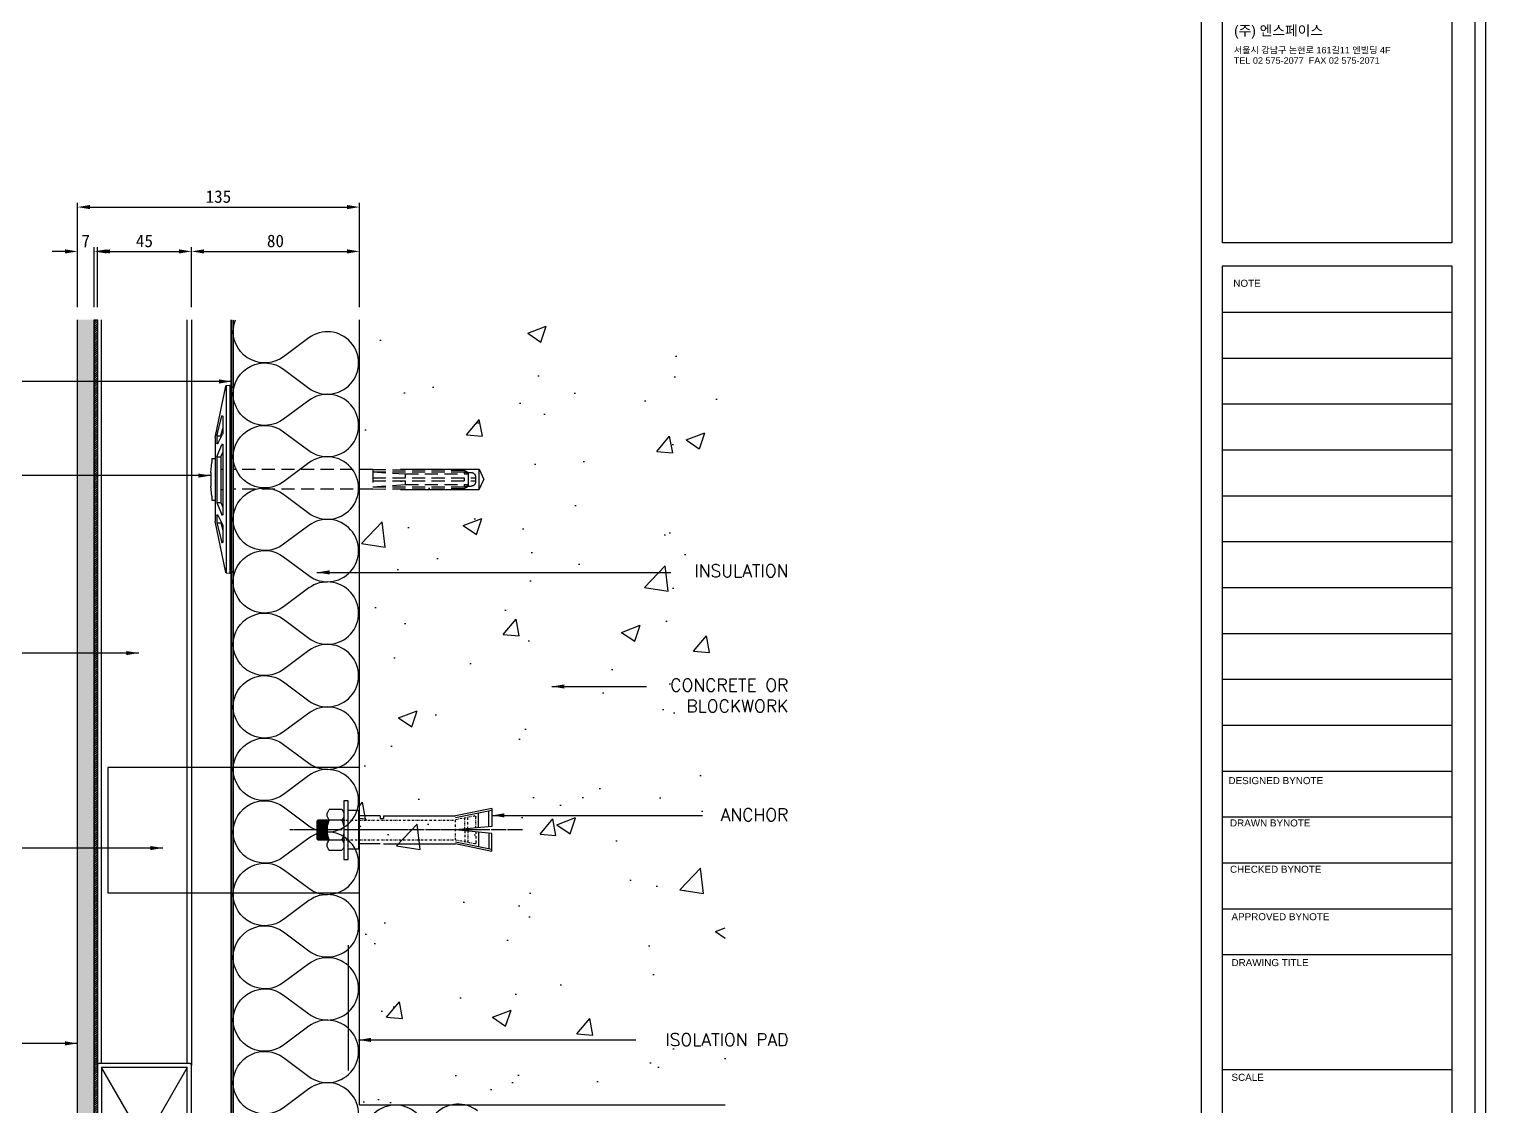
# Model space of a CAD drawing. Header units: millimetres. Extents: x 6755 to 21493, y 282 to 5565.
# Drawn here: x 8275 to 8972, y 2093 to 2609 of the extents above; entities that cross this region are included whole.
import ezdxf

# ---------------------------------------------------------------- set-up
doc = ezdxf.new("R2010")
doc.units = ezdxf.units.MM
doc.header["$MEASUREMENT"] = 0
for name, pattern in [('CENTER', [7.75, 7.25, -0.25, 0, -0.25]), ('DASHDOTX2', [2, 1, -0.5, 0, -0.5]), ('HIDDEN', [0.375, 0.25, -0.125])]:
    doc.linetypes.add(name, pattern=pattern)
for name, color, linetype in [('3', 3, 'Continuous'), ('Bolt', 1, 'Continuous'), ('BREATHER', 150, 'Continuous'), ('DIM', 1, 'Continuous'), ('Dims', 1, 'Continuous'), ('Dämmstoff Miwo', 6, 'Continuous'), ('INSULATION', 2, 'Continuous'), ('Pressings', 3, 'Continuous'), ('Rohbau', 4, 'Continuous'), ('Structure', 6, 'Continuous')]:
    doc.layers.add(name, color=color, linetype=linetype)
for name, color, linetype, true_color in [('4', 4, 'Continuous', 0x00ffff), ('Components', 7, 'Continuous', 0x000000), ('nt', 7, 'Continuous', 0x994c00), ('NT Panel', 7, 'Continuous', 0xbfff7f), ('TE 07', 7, 'Continuous', 0x000000), ('TEXT', 2, 'Continuous', 0xffff00)]:
    doc.layers.add(name, color=color, linetype=linetype, true_color=true_color)
doc.styles.add('Arial', font='arial.ttf')
doc.styles.add('style1', font='simplex.shx')
doc.dimstyles.new('Telling', dxfattribs={"dimscale": 2, "dimtxt": 3, "dimasz": 3, "dimexe": 1, "dimexo": 3, "dimgap": 1, "dimtad": 1, "dimdec": 1, "dimrnd": 1, "dimdsep": 46, "dimtxsty": 'Standard', "dimcen": 3, "dimclrd": 1, "dimclre": 1, "dimclrt": 2, "dimadec": 0, "dimazin": 0, "dimtfac": 1, "dimtdec": 1, "dimtofl": 0, "dimtmove": 0, "dimatfit": 0, "dimfxl": 1, "dimtolj": 1, "dimtzin": 0, "dimlwe": -1, "dimarcsym": 0})

# ---------------------------------------------------------------- blocks, each defined once
blk = doc.blocks.new('AL-TEMPLATE')
at = {"color": 9, "true_color": 0xc0c0c0}
for p, q in [((2716.82, 1392.97), (2800.02, 1392.97)), ((2716.82, 1376.33), (2800.02, 1376.33)), ((2716.82, 1359.69), (2800.02, 1359.69)), ((2716.82, 1343.05), (2800.02, 1343.05)), ((2716.82, 1326.41), (2800.02, 1326.41)), ((2716.82, 1309.77), (2800.02, 1309.77)), ((2716.82, 1293.13), (2800.02, 1293.13)), ((2716.82, 1276.49), (2800.02, 1276.49)), ((2716.82, 1259.85), (2800.02, 1259.85)), ((2716.82, 1243.21), (2800.02, 1243.21)), ((2716.82, 1209.93), (2800.02, 1209.93)), ((2716.82, 1193.29), (2800.02, 1193.29)), ((2716.82, 1176.65), (2800.02, 1176.65)), ((2716.82, 1118.41), (2800.02, 1118.41))]:
    blk.add_line(p, q, dxfattribs=at)
for points in [[(1976.34, 1509.45), (2808.34, 1509.45), (2808.34, 927.05), (1976.34, 927.05)], [(2716.82, 1501.32), (2800.02, 1501.32), (2800.02, 1418.12), (2716.82, 1418.12)], [(2716.82, 1409.8), (2800.02, 1409.8), (2800.02, 1026.89), (2716.82, 1026.89)]]:
    blk.add_lwpolyline(points, close=True, dxfattribs=at)
for points in [[(2716.82, 1226.57), (2800.02, 1226.57)], [(2716.82, 1160.01), (2800.02, 1160.01)]]:
    blk.add_lwpolyline(points, dxfattribs=at)
at = {"layer": 'nt', "color": 254, "linetype": 'Continuous', "true_color": 0xd6d6d6}
blk.add_lwpolyline([(1972.34, 1515.25), (1972.34, 921.25), (2812.34, 921.25), (2812.34, 1515.25)], close=True, dxfattribs=at)
at = {"layer": 'TE 07'}
blk.add_lwpolyline([(1984.07, 1501.32), (2709.08, 1501.32), (2709.08, 935.18), (1984.07, 935.18)], close=True, dxfattribs=at)
at = {"color": 150, "true_color": 0x007fff, "insert": (2721.06, 1496.93), "char_height": 3.6698, "width": 35.1369, "attachment_point": 1, "line_spacing_factor": 0.963855}
blk.add_mtext('\\fExpo M;(주) 엔스페이스', dxfattribs=at)
at = {"color": 7, "true_color": 0xffffff, "insert": (2720.94, 1489.17), "char_height": 2.3487, "width": 61.8214, "attachment_point": 1, "line_spacing_factor": 0.963855, "style": 'Arial'}
blk.add_mtext('\\fArial;서울시 강남구 논현로 161길11 엔빌딩 4F\\PTEL 02 575-2077  FAX 02 575-2071', dxfattribs=at)
at = {"color": 9, "true_color": 0xc0c0c0, "char_height": 2.5559, "attachment_point": 1, "line_spacing_factor": 0.963855}
for s, insert, width in [('\\fArial;NOTE', (2720.76, 1404.73), 11.9173), ('\\fArial;DESIGNED BYNOTE', (2719.01, 1224.39), 36.0906), ('\\fArial;DRAWN BYNOTE', (2719.56, 1209.04), 30.9788), ('\\fArial;CHECKED BYNOTE', (2719.56, 1192.25), 35.0282), ('\\fArial;APPROVED BYNOTE', (2720.1, 1175.04), 37.5533), ('\\fArial;DRAWING TITLE', (2720.1, 1158.4), 29.8086), ('\\fArial;SCALE', (2720.1, 1116.8), 13.8111)]:
    blk.add_mtext(s, dxfattribs=dict(at, insert=insert, width=width))
blk = doc.blocks.new('Insulation Anchor')
at = {"layer": 'Components'}
for p, q in [((23834.64, 1327.21), (23832.33, 1322.27)), ((23834.64, 1317.34), (23834.64, 1327.21)), ((23872.33, 1327.21), (23834.64, 1327.21)), ((23834.64, 1317.34), (23832.33, 1322.27)), ((23872.33, 1317.34), (23834.64, 1317.34))]:
    blk.add_line(p, q, dxfattribs=at)
for points in [[(23953.88, 1367.29), (23952.33, 1366.3)], [(23953.88, 1367.29), (23953.88, 1277.33)], [(23955.65, 1367.15), (23953.88, 1367.29)], [(23955.65, 1367.15), (23955.65, 1277.47)], [(23955.93, 1366.87), (23955.93, 1366.94), (23955.86, 1366.94), (23955.86, 1367.01), (23955.79, 1367.01), (23955.79, 1367.08), (23955.72, 1367.08), (23955.65, 1367.15)], [(23960.95, 1342.29), (23955.93, 1366.87)], [(23952.33, 1366.3), (23952.33, 1278.31)], [(23957.84, 1352.46), (23957.84, 1352.53), (23957.77, 1352.6), (23957.77, 1352.68), (23957.7, 1352.68), (23957.63, 1352.68), (23957.56, 1352.68), (23957.49, 1352.68), (23957.41, 1352.6), (23957.34, 1352.53), (23957.34, 1352.46)], [(23957.34, 1352.46), (23957.34, 1344.13)], [(23958.19, 1343.14), (23957.34, 1346.6)], [(23960.1, 1343.14), (23957.84, 1352.46)], [(23957.34, 1344.13), (23957.41, 1343.92)], [(23957.84, 1339.05), (23957.77, 1339.05), (23957.77, 1339.12), (23957.7, 1339.12), (23957.7, 1339.19), (23957.63, 1339.19), (23957.56, 1339.19), (23957.49, 1339.19), (23957.49, 1339.12), (23957.41, 1339.12), (23957.41, 1339.05), (23957.34, 1339.05), (23957.34, 1338.98), (23957.34, 1338.9)], [(23957.34, 1338.9), (23957.34, 1305.29)], [(23959.67, 1339.4), (23957.41, 1343.92)], [(23960.1, 1333.11), (23957.84, 1338.98)], [(23958.19, 1343.14), (23958.19, 1342.37)], [(23960.1, 1343.14), (23958.19, 1343.14)], [(23959.67, 1339.4), (23959.75, 1339.4), (23959.75, 1339.33), (23959.82, 1339.33), (23959.82, 1339.26), (23959.89, 1339.26), (23959.96, 1339.26), (23959.96, 1339.33), (23960.03, 1339.33), (23960.03, 1339.4), (23960.1, 1339.4), (23960.1, 1339.47), (23960.1, 1339.54)], [(23960.1, 1343.14), (23960.1, 1339.54)], [(23960.95, 1342.29), (23960.95, 1302.25)], [(23960.1, 1333.11), (23958.19, 1333.11), (23957.34, 1335.3)], [(23958.19, 1333.11), (23958.19, 1311.15)], [(23960.1, 1333.11), (23960.1, 1311.15)], [(23962.57, 1332.27), (23960.95, 1332.27)], [(23962.57, 1332.27), (23962.57, 1330.29)], [(23958.19, 1327.18), (23957.34, 1327.18)], [(23963.06, 1325.63), (23962.57, 1330.29)], [(23963.06, 1325.63), (23963.06, 1318.92)], [(23962.57, 1314.26), (23963.06, 1318.92)], [(23958.19, 1317.37), (23957.34, 1317.37)], [(23960.1, 1311.15), (23958.19, 1311.15), (23957.34, 1308.96)], [(23960.1, 1311.15), (23957.84, 1305.22)], [(23962.57, 1312.28), (23960.95, 1312.28)], [(23962.57, 1314.26), (23962.57, 1312.28)], [(23957.34, 1305.29), (23957.34, 1305.22), (23957.41, 1305.22), (23957.41, 1305.15), (23957.49, 1305.15), (23957.49, 1305.08), (23957.56, 1305.08), (23957.63, 1305.08), (23957.7, 1305.08), (23957.7, 1305.15), (23957.77, 1305.15), (23957.84, 1305.22)], [(23959.67, 1305.15), (23957.41, 1300.63)], [(23960.1, 1305.01), (23960.1, 1305.08), (23960.1, 1305.15), (23960.03, 1305.22), (23959.96, 1305.22), (23959.96, 1305.29), (23959.89, 1305.29), (23959.82, 1305.29), (23959.82, 1305.22), (23959.75, 1305.22), (23959.67, 1305.22), (23959.67, 1305.15)], [(23960.1, 1305.01), (23960.1, 1301.41)], [(23955.93, 1277.68), (23960.95, 1302.25)], [(23960.1, 1301.41), (23958.19, 1301.41), (23957.34, 1297.95)], [(23957.41, 1300.63), (23957.34, 1300.42)], [(23957.34, 1300.42), (23957.34, 1292.16)], [(23960.1, 1301.41), (23957.84, 1292.09)], [(23958.19, 1302.25), (23958.19, 1301.41)], [(23957.34, 1292.16), (23957.34, 1292.09), (23957.34, 1292.01), (23957.41, 1292.01), (23957.41, 1291.94), (23957.49, 1291.94), (23957.49, 1291.87), (23957.56, 1291.87), (23957.63, 1291.87), (23957.7, 1291.87), (23957.7, 1291.94), (23957.77, 1291.94), (23957.77, 1292.01), (23957.84, 1292.01), (23957.84, 1292.09)], [(23955.65, 1277.47), (23953.88, 1277.33), (23952.33, 1278.31)], [(23955.65, 1277.47), (23955.72, 1277.47), (23955.79, 1277.47), (23955.79, 1277.54), (23955.86, 1277.54), (23955.86, 1277.61), (23955.93, 1277.61), (23955.93, 1277.68)]]:
    blk.add_lwpolyline(points, dxfattribs=at)
at = {"layer": 'Components', "linetype": 'HIDDEN', "ltscale": 25}
for points in [[(23838.39, 1325.56), (23838.25, 1325.49), (23838.18, 1325.49), (23838.11, 1325.49), (23837.97, 1325.49), (23837.9, 1325.49), (23837.76, 1325.42), (23837.69, 1325.42), (23837.62, 1325.35), (23837.55, 1325.35), (23837.4, 1325.28), (23837.33, 1325.2), (23837.26, 1325.2), (23837.19, 1325.13), (23837.12, 1325.06), (23837.05, 1324.99), (23836.98, 1324.92), (23836.91, 1324.85), (23836.84, 1324.78), (23836.77, 1324.71), (23836.7, 1324.64), (23836.7, 1324.57), (23836.63, 1324.5), (23836.56, 1324.43), (23836.56, 1324.29), (23836.49, 1324.22), (23836.49, 1324.15), (23836.42, 1324), (23836.42, 1323.93), (23836.42, 1323.86), (23836.42, 1323.72), (23836.35, 1323.65), (23836.35, 1323.51)], [(23839.81, 1325.56), (23838.39, 1325.56)], [(23841.78, 1326.69), (23839.81, 1325.49)], [(23841.78, 1325.84), (23839.81, 1325.2)], [(23839.81, 1325.49), (23839.81, 1319.06)], [(23869.96, 1324.85), (23839.81, 1324.85)], [(23885.5, 1326.97), (23841.78, 1326.69)], [(23841.78, 1326.69), (23841.78, 1326.69)], [(23885.5, 1325.84), (23841.78, 1325.84)], [(23841.78, 1325.84), (23841.78, 1324.85)], [(23885.5, 1325.84), (23869.96, 1324.85)], [(23869.96, 1324.85), (23869.96, 1323.02)], [(23885.5, 1327.04), (23885.5, 1317.51)], [(23885.5, 1326.97), (23952.33, 1326.97)], [(23836.35, 1321.04), (23836.35, 1320.9), (23836.42, 1320.83), (23836.42, 1320.76), (23836.42, 1320.61), (23836.42, 1320.54), (23836.49, 1320.47), (23836.49, 1320.33), (23836.56, 1320.26), (23836.56, 1320.19), (23836.63, 1320.05), (23836.7, 1319.98), (23836.7, 1319.91), (23836.77, 1319.84), (23836.84, 1319.77), (23836.91, 1319.7), (23836.98, 1319.63), (23837.05, 1319.56), (23837.12, 1319.48), (23837.19, 1319.41), (23837.26, 1319.34), (23837.33, 1319.34), (23837.4, 1319.27), (23837.55, 1319.2), (23837.62, 1319.2), (23837.69, 1319.13), (23837.76, 1319.13), (23837.9, 1319.13), (23837.97, 1319.06), (23838.11, 1319.06), (23838.18, 1319.06), (23838.25, 1319.06), (23838.39, 1319.06)], [(23836.42, 1323.51), (23836.42, 1321.04)], [(23885.5, 1323.02), (23836.42, 1323.02)], [(23885.5, 1321.53), (23836.42, 1321.53)], [(23839.81, 1319.06), (23838.39, 1319.06)], [(23869.96, 1319.77), (23839.81, 1319.77)], [(23841.78, 1318.71), (23839.81, 1319.34)], [(23841.78, 1317.86), (23839.81, 1319.06)], [(23841.78, 1323.02), (23841.78, 1321.53)], [(23841.78, 1319.77), (23841.78, 1318.71)], [(23885.5, 1318.71), (23841.78, 1318.71)], [(23885.5, 1317.65), (23841.78, 1317.86)], [(23841.78, 1317.86), (23841.78, 1317.86)], [(23869.96, 1321.53), (23869.96, 1319.77)], [(23885.5, 1318.71), (23869.96, 1319.77)], [(23885.5, 1317.65), (23952.33, 1317.65)]]:
    blk.add_lwpolyline(points, dxfattribs=at)
blk = doc.blocks.new('al-anchor')
at = {"layer": 'Bolt', "linetype": 'CENTER'}
blk.add_line((450.14, 842.38), (450.14, 731.04), dxfattribs=at)
at = {"layer": 'Bolt'}
for p, q in [((439.86, 827.7), (443.41, 810.18)), ((439.91, 827.7), (448.48, 827.7)), ((440.85, 827.7), (444.33, 810.28)), ((448.61, 826.25), (441.21, 826.25)), ((448.48, 827.7), (450.14, 810.18)), ((451.8, 827.7), (450.14, 810.18)), ((451.66, 826.25), (459.07, 826.25)), ((460.37, 827.7), (451.8, 827.7)), ((459.43, 827.7), (455.95, 810.28)), ((460.42, 827.7), (456.87, 810.28)), ((449.08, 821.34), (442.12, 821.34)), ((451.19, 821.34), (458.16, 821.34)), ((443.41, 775.78), (443.41, 810.18)), ((456.87, 775.78), (456.87, 810.28)), ((443.41, 774.2), (443.41, 763.88)), ((455.68, 774.2), (455.68, 775.78)), ((456.87, 775.78), (455.68, 775.78)), ((456.87, 774.2), (455.68, 774.2)), ((456.87, 774.2), (456.87, 763.88)), ((440.9, 763.88), (440.9, 758.88)), ((459.37, 763.88), (440.9, 763.88)), ((459.37, 763.88), (459.37, 758.88)), ((440.39, 749.86), (440.39, 755.86)), ((445.39, 744.36), (445.39, 755.86)), ((454.89, 755.86), (454.89, 744.36)), ((459.89, 755.86), (459.89, 749.86)), ((454.89, 748.86), (445.39, 748.86)), ((454.89, 748.36), (445.39, 748.36)), ((454.89, 747.86), (445.39, 747.86)), ((454.89, 747.36), (445.39, 747.36)), ((454.89, 746.86), (445.39, 746.86)), ((454.89, 746.36), (445.39, 746.36)), ((454.89, 745.86), (445.39, 745.86)), ((454.89, 745.36), (445.39, 745.36)), ((454.89, 744.86), (445.39, 744.86)), ((454.89, 744.36), (445.39, 744.36)), ((445.39, 744.36), (445.89, 743.86)), ((454.39, 743.86), (445.89, 743.86)), ((454.39, 743.86), (454.89, 744.36))]:
    blk.add_line(p, q, dxfattribs=at)
at = {"layer": 'Bolt', "linetype": 'DASHDOTX2'}
for p, q in [((443.46, 819.5), (445.3, 810.28)), ((449.21, 819.98), (443.96, 819.98)), ((449.57, 816.12), (444.14, 816.12)), ((450.7, 816.12), (456.14, 816.12)), ((451.07, 819.98), (456.31, 819.98)), ((456.81, 819.5), (454.98, 810.28)), ((449.7, 814.8), (444.4, 814.8)), ((445.39, 755.86), (445.39, 810.18)), ((445.39, 810.18), (454.89, 810.18)), ((450.58, 814.8), (455.88, 814.8)), ((454.89, 755.86), (454.89, 810.18))]:
    blk.add_line(p, q, dxfattribs=at)
at = {"layer": 'Bolt'}
blk.add_lwpolyline([(436, 758.88), (464, 758.88), (464, 756.88), (436, 756.88)], close=True, dxfattribs=at)
at = {"layer": 'Bolt', "linetype": 'DASHDOTX2'}
for centre, start, end in [((443.98, 819.46), 91.52986, 176.30446), ((456.3, 819.46), 3.69554, 88.47014)]:
    blk.add_arc(centre, 0.513, start, end, dxfattribs=at)
at = {"layer": 'Bolt'}
for centre, radius, start, end in [((442.89, 753.3), 3.58, 45.68303, 134.31697), ((450.14, 745.29), 11.58, 65.79031, 114.20969), ((457.39, 753.3), 3.58, 45.68303, 134.31697), ((442.89, 752.42), 3.58, 225.68303, 314.31697), ((450.14, 760.42), 11.58, 245.79031, 294.20969), ((457.39, 752.42), 3.58, 225.68303, 314.31697)]:
    blk.add_arc(centre, radius, start, end, dxfattribs=at)
blk = doc.blocks.new('75-45_pipe')
at = {"layer": '3', "color": 4}
for p, q in [((-3668.12, 5689.5), (-3739.12, 5648.5)), ((-3739.12, 5689.5), (-3668.12, 5648.5))]:
    blk.add_line(p, q, dxfattribs=at)
blk.add_lwpolyline([(-3740.12, 5646.5), (-3667.12, 5646.5, 0.414214), (-3666.12, 5647.5), (-3666.12, 5690.5, 0.414214), (-3667.12, 5691.5), (-3740.12, 5691.5, 0.414214), (-3741.12, 5690.5), (-3741.12, 5647.5, 0.414214)], format="xyb", close=True, dxfattribs=at)
blk.add_lwpolyline([(-3739.12, 5648.5), (-3668.12, 5648.5), (-3668.12, 5689.5), (-3739.12, 5689.5)], close=True, dxfattribs=at)
at = {"layer": 'DIM'}
for p in [(-3741.12, 5691.5), (-3666.12, 5691.5), (-3741.12, 5646.5), (-3666.12, 5646.5)]:
    blk.add_point(p, dxfattribs=at)
blk = doc.blocks.new('*D111')
at = {"layer": 'Defpoints', "color": 0, "transparency": 16777216}
for p in [(8306.05, 2502.17), (8298.05, 2469.43), (8306.05, 2469.43)]:
    blk.add_point(p, dxfattribs=at)
at = {"layer": 'Dims', "color": 1, "transparency": 16777216}
for p, q in [((8298.05, 2475.43), (8298.05, 2504.17)), ((8306.05, 2475.43), (8306.05, 2504.17))]:
    blk.add_line(p, q, dxfattribs=at)
at = {"layer": 'Dims', "color": 1, "lineweight": -2, "transparency": 16777216}
for p, q in [((8292.05, 2502.17), (8286.05, 2502.17)), ((8312.05, 2502.17), (8318.05, 2502.17))]:
    blk.add_line(p, q, dxfattribs=at)
at = {"layer": 'Dims', "color": 1, "transparency": 16777216}
for points in [[(8292.05, 2503.17), (8292.05, 2501.17), (8298.05, 2502.17)], [(8312.05, 2503.17), (8312.05, 2501.17), (8306.05, 2502.17)]]:
    blk.add_solid(points, dxfattribs=at)
at = {"layer": 'Dims', "color": 2, "transparency": 16777216, "insert": (8302.05, 2507.17), "char_height": 6, "attachment_point": 5}
blk.add_mtext('\\A1;7', dxfattribs=at)
blk = doc.blocks.new('*D112')
at = {"layer": 'Defpoints', "color": 0, "transparency": 16777216}
for p in [(8352.65, 2502.17), (8307.65, 2469.43), (8352.65, 2469.43)]:
    blk.add_point(p, dxfattribs=at)
at = {"layer": 'Dims', "color": 1, "transparency": 16777216}
for p, q in [((8307.65, 2475.43), (8307.65, 2504.17)), ((8352.65, 2475.43), (8352.65, 2504.17))]:
    blk.add_line(p, q, dxfattribs=at)
at = {"layer": 'Dims', "color": 1, "lineweight": -2, "transparency": 16777216}
blk.add_line((8313.65, 2502.17), (8346.65, 2502.17), dxfattribs=at)
at = {"layer": 'Dims', "color": 1, "transparency": 16777216}
for points in [[(8313.65, 2503.17), (8313.65, 2501.17), (8307.65, 2502.17)], [(8346.65, 2503.17), (8346.65, 2501.17), (8352.65, 2502.17)]]:
    blk.add_solid(points, dxfattribs=at)
at = {"layer": 'Dims', "color": 2, "transparency": 16777216, "insert": (8330.15, 2507.17), "char_height": 6, "attachment_point": 5}
blk.add_mtext('\\A1;45', dxfattribs=at)
blk = doc.blocks.new('*D113')
at = {"layer": 'Defpoints', "color": 0, "transparency": 16777216}
for p in [(8433.05, 2502.17), (8352.65, 2470.06), (8433.05, 2470.06)]:
    blk.add_point(p, dxfattribs=at)
at = {"layer": 'Dims', "color": 1, "transparency": 16777216}
for p, q in [((8352.65, 2476.06), (8352.65, 2504.17)), ((8433.05, 2476.06), (8433.05, 2504.17))]:
    blk.add_line(p, q, dxfattribs=at)
at = {"layer": 'Dims', "color": 1, "lineweight": -2, "transparency": 16777216}
blk.add_line((8358.65, 2502.17), (8427.05, 2502.17), dxfattribs=at)
at = {"layer": 'Dims', "color": 1, "transparency": 16777216}
for points in [[(8358.65, 2503.17), (8358.65, 2501.17), (8352.65, 2502.17)], [(8427.05, 2503.17), (8427.05, 2501.17), (8433.05, 2502.17)]]:
    blk.add_solid(points, dxfattribs=at)
at = {"layer": 'Dims', "color": 2, "transparency": 16777216, "insert": (8392.85, 2507.17), "char_height": 6, "attachment_point": 5}
blk.add_mtext('\\A1;80', dxfattribs=at)
blk = doc.blocks.new('*D114')
at = {"layer": 'Defpoints', "color": 0, "transparency": 16777216}
for p in [(8433.05, 2523.39), (8298.05, 2469.43), (8433.05, 2469.43)]:
    blk.add_point(p, dxfattribs=at)
at = {"layer": 'Dims', "color": 1, "transparency": 16777216}
for p, q in [((8298.05, 2475.43), (8298.05, 2525.39)), ((8433.05, 2475.43), (8433.05, 2525.39))]:
    blk.add_line(p, q, dxfattribs=at)
at = {"layer": 'Dims', "color": 1, "lineweight": -2, "transparency": 16777216}
blk.add_line((8304.05, 2523.39), (8427.05, 2523.39), dxfattribs=at)
at = {"layer": 'Dims', "color": 1, "transparency": 16777216}
for points in [[(8304.05, 2524.39), (8304.05, 2522.39), (8298.05, 2523.39)], [(8427.05, 2524.39), (8427.05, 2522.39), (8433.05, 2523.39)]]:
    blk.add_solid(points, dxfattribs=at)
at = {"layer": 'Dims', "color": 2, "transparency": 16777216, "insert": (8365.55, 2528.39), "char_height": 6, "attachment_point": 5}
blk.add_mtext('\\A1;135', dxfattribs=at)

msp = doc.modelspace()

# ---------------------------------------------------------------- hatches: boundary and pattern name
h = msp.add_hatch()
h.set_pattern_fill('JIS_WOOD', color=256, style=0)
h.set_pattern_definition([(45, (2816.1184, -1741.78395), (-0.5, 0.5), [])])
h.paths.add_polyline_path([(8307.647, 2469.434), (8306.047, 2469.434), (8306.047, 2036.965), (8307.647, 2036.965)])
at = {"layer": 'NT Panel'}
h = msp.add_hatch(dxfattribs=at)
h.set_pattern_fill('AR-SAND', color=30, scale=0.2)
h.set_pattern_definition([(37.5, (-14773.8426, 968.399), (-0.3200063, 9.7882647), [0, -7.7216, 0, -8.636, 0, -8.255]), (7.5, (-14773.843, 968.399), (8.990466, 14.336502), [0, -4.1656, 0, -6.9596, 0, -2.667]), (327.5, (-14780.091, 968.399), (15.8198474, 0.0287437), [0, -2.54, 0, -9.144, 0, -11.938]), (317.5, (-14780.091, 968.4), (15.271129, 4.4585865), [0, -1.27, 0, -5.9944, 0, -6.858])])
h.paths.add_polyline_path([(8306.047, 2469.434), (8298.047, 2469.434), (8298.047, 2024.565), (8306.047, 2024.565)])
at = {"layer": 'Structure'}
h = msp.add_hatch(dxfattribs=at)
h.set_pattern_fill('AR-CONC', color=256, scale=0.5, style=0)
h.set_pattern_definition([(50, (10243.95, -1781.106), (91.0923, -7.9695), [9.525, -104.775]), (355, (10243.95, -1781.11), (-17.6217, 95.5284), [7.62, -83.8203]), (100.4514, (10251.54, -1781.77), (73.4706, 87.5589), [8.095, -89.0451]), (46.1842, (10243.95, -1755.71), (135.5395, -21.0212), [14.2875, -157.1625]), (96.6356, (10255.25, -1757.46), (118.702, 123.713), [12.1425, -133.568]), (351.184, (10243.95, -1755.7), (118.702, 123.713), [11.43, -125.73]), (21, (10256.65, -1762.056), (75.8072, -51.1326), [9.525, -104.775]), (326, (10256.65, -1762.06), (30.901, 92.094), [7.62, -83.82]), (71.4514, (10262.97, -1766.32), (106.7082, 40.9614), [8.095, -89.045]), (37.5, (10243.95, -1781.106), (1.5443, 42.27752), [0, -82.804, 0, -85.09, 0, -84.1375]), (7.5, (10243.95, -1781.106), (33.40983, 50.0903), [0, -48.514, 0, -80.899, 0, -32.0675]), (327.5, (10215.63, -1781.106), (67.7953, -2.86437), [0, -31.75, 0, -99.06, 0, -131.445]), (317.5, (10202.93, -1781.106), (74.0646, 12.71325), [0, -41.275, 0, -65.786, 0, -93.345])])
h.paths.add_polyline_path([(8608.047, 2093.555), (8433.047, 2093.555), (8433.047, 2469.226), (8608.047, 2469.226)])

# ---------------------------------------------------------------- linework, layer by layer
msp.add_lwpolyline([(8306.047, 2469.434), (8307.647, 2469.434), (8307.647, 2036.965), (8306.047, 2036.965)], close=True)
at = {"layer": '3', "color": 4}
for p, q in [((8309.647, 2113.565), (8309.647, 2469.434)), ((8350.647, 2113.565), (8350.647, 2469.434)), ((8352.647, 2469.434), (8352.647, 2112.565)), ((8307.647, 2112.565), (8307.647, 2389.9))]:
    msp.add_line(p, q, dxfattribs=at)
at = {"layer": 'BREATHER', "linetype": 'HIDDEN', "ltscale": 25, "const_width": 1}
msp.add_lwpolyline([(8371.715, 2469.434), (8371.715, 2038.266), (8371.715, 2038.266)], dxfattribs=at)
at = {"layer": 'Dämmstoff Miwo', "lineweight": -3}
msp.add_line((8489.547, 2093.555), (8434.047, 2093.555), dxfattribs=at)
at = {"layer": 'INSULATION'}
msp.add_line((8372.644, 2469.251), (8372.644, 2084.946), dxfattribs=at)
for points in [[(8408.812, 2077.342, 1.9828867), (8408.852, 2101.359), (8396.733, 2092.335, -0.6112456), (8372.644, 2104.255, -0.6159256), (8396.773, 2116.3), (8408.812, 2107.273, 1.9828867), (8408.852, 2131.291), (8396.733, 2122.267, -0.6112456), (8372.644, 2134.187, -0.6159256), (8396.773, 2146.232), (8408.812, 2137.205, 1.9828867), (8408.852, 2161.222), (8396.733, 2152.198, -0.6112458), (8372.644, 2164.118, -0.0035012), (8372.646, 2164.33, -0.6172013), (8396.775, 2176.431), (8408.815, 2167.404, 1.9828867), (8408.854, 2191.421), (8396.736, 2182.397, -0.6112457), (8372.646, 2194.317, -0.6159255), (8396.775, 2206.362), (8408.815, 2197.335, 1.9828867), (8408.854, 2221.353), (8396.736, 2212.329, -0.6112456), (8372.646, 2224.249, -0.6159256), (8396.775, 2236.294), (8408.815, 2227.267, 1.9828867), (8408.854, 2251.285), (8396.736, 2242.26, -0.6112455), (8372.646, 2254.18, -0.6159257), (8396.775, 2266.226), (8408.815, 2257.199, 1.9828867), (8408.854, 2281.216), (8396.736, 2272.192, -0.6112457), (8372.646, 2284.112, -0.6159255), (8396.775, 2296.157), (8408.815, 2287.13, 1.9828867), (8408.854, 2311.148), (8396.736, 2302.124, -0.6112452), (8372.646, 2314.044, -0.615926), (8396.775, 2326.089), (8408.815, 2317.062, 1.9828867), (8408.854, 2341.079), (8396.736, 2332.055, -0.6112451), (8372.646, 2343.975, -0.6159262), (8396.775, 2356.02), (8408.815, 2346.993, 1.9828867), (8408.854, 2371.011), (8396.736, 2361.987, -0.611245), (8372.646, 2373.907, -0.6159262), (8396.775, 2385.952), (8408.815, 2376.925, 1.9828867), (8408.854, 2400.943), (8396.736, 2391.919, -0.6112452), (8372.646, 2403.839, -0.615926), (8396.775, 2415.884), (8408.815, 2406.857, 1.9828867), (8408.854, 2430.874), (8396.736, 2421.85, -0.6112458), (8372.646, 2433.77, -0.6159254), (8396.775, 2445.815), (8408.815, 2436.788, 1.9828867), (8408.854, 2460.806), (8396.736, 2451.782, -0.6112456), (8372.646, 2463.702, -0.0977341), (8373.799, 2469.434)], [(8489.547, 2090.764, 0.8825143), (8468.366, 2070.034), (8477.572, 2058.052, -0.7286522), (8466.015, 2036.565, -0.73523), (8453.609, 2057.732), (8462.454, 2069.906, 1.9828867), (8438.438, 2069.584), (8447.644, 2057.602, -0.7510147), (8436.087, 2036.565, -0.2697878), (8431.881, 2036.565, -0.0705824)]]:
    msp.add_lwpolyline(points, format="xyb", dxfattribs=at)
at = {"layer": 'NT Panel', "color": 30}
msp.add_lwpolyline([(8306.047, 2469.434), (8306.047, 2024.565), (8298.047, 2024.565), (8298.047, 2469.434)], dxfattribs=at)
at = {"layer": 'Pressings'}
msp.add_line((8427.647, 2170.13), (8427.647, 2110.13), dxfattribs=at)
msp.add_lwpolyline([(8432.647, 2255.139), (8312.647, 2255.139), (8312.647, 2195.139), (8432.647, 2195.139)], dxfattribs=at)
at = {"layer": 'Rohbau', "color": 0, "lineweight": -3}
msp.add_line((8433.657, 2226.838), (8433.047, 2227.449), dxfattribs=at)
at = {"layer": 'Structure'}
for p, q in [((8433.047, 2093.555), (8433.047, 2469.434)), ((8608.047, 2093.555), (8433.047, 2093.555))]:
    msp.add_line(p, q, dxfattribs=at)

# ---------------------------------------------------------------- block references
at = {"xscale": -1, "rotation": 270}
msp.add_blockref('al-anchor', (7668.77, 1775.138), dxfattribs=at)
at = {"layer": '4', "xscale": 1.32, "yscale": 1.32, "zscale": 1.32}
msp.add_blockref('AL-TEMPLATE', (5259.9, 634.374), dxfattribs=at)
at = {"layer": 'DIM', "rotation": 270}
msp.add_blockref('75-45_pipe', (2661.148, -1627.56), dxfattribs=at)
at = {"layer": 'Structure', "xscale": -1}
msp.add_blockref('Insulation Anchor', (32324.974, 1070.799), dxfattribs=at)

# ---------------------------------------------------------------- texts
at = {"layer": 'TEXT', "char_height": 6, "attachment_point": 3, "style": 'style1'}
for s, insert, width in [('INSULATION', (8638.378, 2352.33), 63.01319), ('CONCRETE OR \\PBLOCKWORK', (8638.378, 2297.592), 147.63272), ('ANCHOR', (8638.378, 2235.522), 147.63272), ('ISOLATION PAD', (8638.378, 2127.891), 147.63272)]:
    msp.add_mtext(s, dxfattribs=dict(at, insert=insert, width=width))

# ---------------------------------------------------------------- dimensions: what is measured, and where the dimension line sits
at = {"layer": 'Dims'}
for base, p1, p2, picture, middle in [((8433.047, 2523.388), (8298.047, 2469.434), (8433.047, 2469.434), '*D114', (8365.547, 2528.388)), ((8352.647, 2502.173), (8307.647, 2469.434), (8352.647, 2469.434), '*D112', (8330.147, 2507.173)), ((8433.047, 2502.173), (8352.647, 2470.059), (8433.047, 2470.059), '*D113', (8392.847, 2507.173))]:
    dim = msp.add_linear_dim(base=base, p1=p1, p2=p2, dimstyle='Telling', dxfattribs=at)
    dim.commit()
    dim.dimension.update_dxf_attribs({"geometry": picture, "text_midpoint": middle})
dim = msp.add_linear_dim(base=(8306.047, 2502.173), p1=(8298.047, 2469.434), p2=(8306.047, 2469.434), text='7', dimstyle='Telling', dxfattribs=at)
dim.commit()
dim.dimension.update_dxf_attribs({"geometry": '*D111', "text_midpoint": (8302.047, 2502.173), "dimtype": 160})

# ---------------------------------------------------------------- leaders
for points in [[(8371.876, 2439.923), (8192.387, 2439.919)], [(8361.91, 2394.878), (8192.387, 2394.878)], [(8412.734, 2348.53), (8582.052, 2348.53)], [(8327.434, 2309.944), (8192.387, 2309.944)], [(8525.152, 2293.935), (8570.481, 2293.935)], [(8496.467, 2232.235), (8597.189, 2232.235)], [(8338.95, 2216.61), (8192.387, 2216.61)], [(8298.047, 2123.107), (8192.387, 2123.107)], [(8432.647, 2124.759), (8565.343, 2124.759)]]:
    msp.add_leader(points, dimstyle='Telling', override={"dimgap": 1, "dimtad": 0}, dxfattribs=at)

doc.saveas('drawing.dxf')
